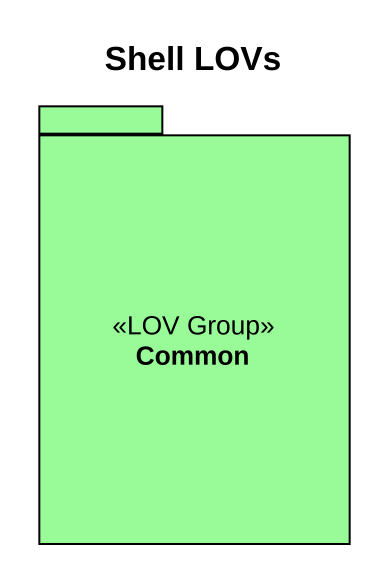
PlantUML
@startuml
title Shell LOVs
package Common <<LOV Group>> #98FB98 {
}
@enduml
